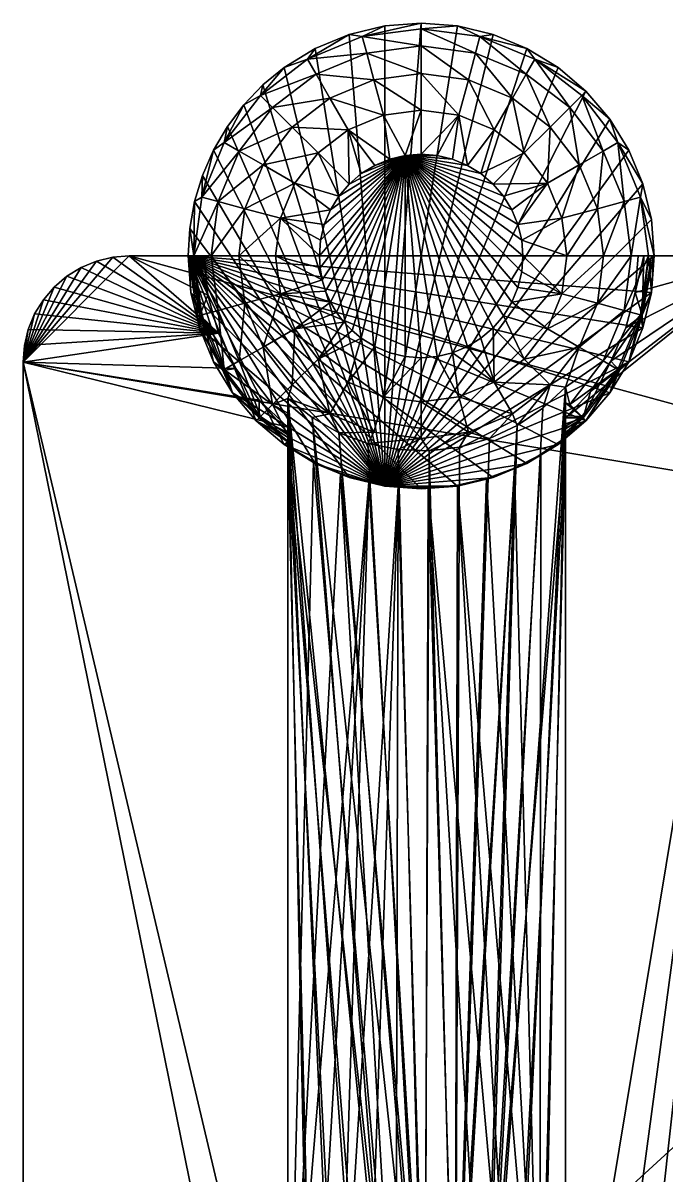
# Model space of a CAD drawing. Extents: x -608.134 to -607.969, y -306.889 to -306.672.
# Drawn here: x -608.0892 to -608.0287, y -306.7809 to -306.6724 of the extents above; entities that cross this region are included whole.
import ezdxf

# ---------------------------------------------------------------- set-up
doc = ezdxf.new("R2010")
doc.units = 0
doc.layers.add('FONE', color=251, linetype='CONTINUOUS')

# ---------------------------------------------------------------- blocks, each defined once
blk = doc.blocks.new('*X5')
at = {"layer": 'FONE'}
mesh = blk.add_polyface(dxfattribs=at)
corners = [(-608.07924, -306.84428, 0.05), (-608.05758, -306.84428, 0.05), (-608.06139, -306.84246, 0.05), (-608.07924, -306.69428, 0.05), (-608.07086, -306.70155, 0.05), (-608.07186, -306.69798, 0.05), (-608.0722, -306.69428, 0.05), (-608.08911, -306.70272, 0.05), (-608.08924, -306.70428, 0.05), (-608.08875, -306.70119, 0.05), (-608.08815, -306.69974, 0.05), (-608.08733, -306.6984, 0.05), (-608.08631, -306.69721, 0.05), (-608.08511, -306.69619, 0.05), (-608.08378, -306.69537, 0.05), (-608.08233, -306.69477, 0.05), (-608.0808, -306.6944, 0.05), (-608.08924, -306.83428, 0.05), (-608.07075, -306.8291, 0.05), (-608.07115, -306.82504, 0.05), (-608.07115, -306.82475, 0.05), (-608.07065, -306.82055, 0.05), (-608.0693, -306.81655, 0.05), (-608.06716, -306.81291, 0.05), (-608.06431, -306.7104, 0.05), (-608.06702, -306.70787, 0.05), (-608.06431, -306.80979, 0.05), (-608.06923, -306.70488, 0.05), (-608.06475, -306.8399, 0.05), (-608.0675, -306.8367, 0.05), (-608.08233, -306.84379, 0.05), (-608.0808, -306.84416, 0.05), (-608.08378, -306.84319, 0.05), (-608.08511, -306.84237, 0.05), (-608.08631, -306.84135, 0.05), (-608.08733, -306.84016, 0.05), (-608.08815, -306.83882, 0.05), (-608.06954, -306.833, 0.05), (-608.08911, -306.83584, 0.05), (-608.08875, -306.83737, 0.05)]
mesh.append_faces([[corners[k] for k in face] for face in [(37, 36, 0), (18, 17, 36)]], dxfattribs={"vtx0": -1, "vtx1": -1, "vtx2": -1})
mesh.append_faces([[corners[k] for k in face] for face in [(3, 4, 5), (17, 18, 19), (0, 2, 28)]], dxfattribs={"vtx0": -1, "vtx2": -1})
mesh.append_faces([[corners[k] for k in face] for face in [(7, 8, 4), (9, 7, 4), (10, 9, 4), (11, 10, 4), (12, 11, 4), (13, 12, 4), (14, 13, 4), (15, 14, 4), (16, 15, 4), (3, 16, 4), (19, 20, 17), (20, 21, 17), (21, 22, 17), (22, 23, 17), (8, 17, 23), (24, 25, 8), (26, 24, 8), (23, 26, 8), (25, 27, 8), (27, 4, 8), (28, 29, 0), (32, 30, 0), (33, 32, 0), (34, 33, 0), (35, 34, 0), (36, 35, 0), (29, 37, 0), (17, 38, 36), (37, 18, 36)]], dxfattribs={"vtx1": -1, "vtx2": -1})
mesh.append_faces([[corners[k] for k in face] for face in [(0, 1, 2), (5, 6, 3), (30, 31, 0), (38, 39, 36)]], dxfattribs={"vtx2": -1})
mesh = blk.add_polyface(dxfattribs=at)
corners = [(-608.08911, -306.70272, 0.05), (-608.08875, -306.70119, 0.05), (-608.08875, -306.70119), (-608.08911, -306.70272), (-608.08924, -306.70428), (-608.08924, -306.70428, 0.05), (-608.08815, -306.69974, 0.05), (-608.08815, -306.69974), (-608.08733, -306.6984, 0.05), (-608.08631, -306.69721, 0.05), (-608.08631, -306.69721), (-608.08733, -306.6984), (-608.08511, -306.69619, 0.05), (-608.08378, -306.69537, 0.05), (-608.08378, -306.69537), (-608.08511, -306.69619), (-608.08233, -306.69477, 0.05), (-608.08233, -306.69477), (-608.0808, -306.6944, 0.05), (-608.07924, -306.69428, 0.05), (-608.07924, -306.69428), (-608.0808, -306.6944)]
mesh.append_faces([[corners[k] for k in face] for face in [(0, 2, 3), (3, 5, 0), (2, 6, 7), (8, 10, 11), (11, 6, 8), (12, 14, 15), (15, 9, 12), (14, 16, 17), (18, 20, 21), (21, 16, 18)]], dxfattribs={"vtx0": -1})
mesh.append_faces([[corners[k] for k in face] for face in [(0, 1, 2), (3, 4, 5), (2, 1, 6), (8, 9, 10), (11, 7, 6), (12, 13, 14), (15, 10, 9), (14, 13, 16), (18, 19, 20), (21, 17, 16)]], dxfattribs={"vtx2": -1})
mesh = blk.add_polyface(dxfattribs=at)
corners = [(-608.07924, -306.84428), (-608.0808, -306.84416), (-608.08233, -306.84379), (-608.08378, -306.84319), (-608.08511, -306.84237), (-608.08631, -306.84135), (-608.08733, -306.84016), (-608.08815, -306.83882), (-608.08875, -306.83737), (-608.08911, -306.83584), (-608.08924, -306.83428), (-607.96924, -306.81428), (-607.99924, -306.84428), (-607.96961, -306.81897), (-607.97071, -306.82355), (-607.97251, -306.8279), (-607.97497, -306.83191), (-607.97802, -306.83549), (-607.9816, -306.83855), (-607.98562, -306.84101), (-607.98997, -306.84281), (-607.99454, -306.84391), (-608.08924, -306.70428), (-607.96924, -306.72428), (-607.99924, -306.69428), (-607.99454, -306.69465), (-607.98997, -306.69575), (-607.98562, -306.69755), (-607.9816, -306.70001), (-607.97802, -306.70307), (-607.97497, -306.70665), (-607.97251, -306.71066), (-607.97071, -306.71501), (-607.96961, -306.71959), (-608.07924, -306.69428), (-608.08911, -306.70272), (-608.08875, -306.70119), (-608.08815, -306.69974), (-608.08733, -306.6984), (-608.08631, -306.69721), (-608.08511, -306.69619), (-608.08378, -306.69537), (-608.08233, -306.69477), (-608.0808, -306.6944)]
mesh.append_faces([[corners[k] for k in face] for face in [(10, 11, 12), (23, 22, 34)]], dxfattribs={"vtx0": -1, "vtx1": -1, "vtx2": -1})
mesh.append_faces([[corners[k] for k in face] for face in [(0, 2, 3), (0, 3, 4), (0, 4, 5), (0, 5, 6), (0, 6, 7), (0, 7, 8), (0, 8, 9), (0, 9, 10), (10, 12, 0), (11, 14, 15), (11, 15, 16), (11, 16, 17), (11, 17, 18), (11, 18, 19), (11, 19, 20), (11, 20, 21), (11, 21, 12), (10, 23, 11), (24, 26, 27), (24, 27, 28), (24, 28, 29), (24, 29, 30), (24, 30, 31), (24, 31, 32), (24, 32, 33), (24, 33, 23), (23, 34, 24), (22, 36, 37), (22, 37, 38), (22, 38, 39), (22, 39, 40), (22, 40, 41), (22, 41, 42), (22, 42, 43), (22, 43, 34)]], dxfattribs={"vtx0": -1, "vtx2": -1})
mesh.append_faces([[corners[k] for k in face] for face in [(10, 22, 23)]], dxfattribs={"vtx1": -1, "vtx2": -1})
mesh.append_faces([[corners[k] for k in face] for face in [(0, 1, 2), (11, 13, 14), (24, 25, 26), (22, 35, 36)]], dxfattribs={"vtx2": -1})
mesh = blk.add_polyface(dxfattribs=at)
corners = [(-608.07924, -306.69428, 0.05), (-608.0722, -306.69428, 0.05), (-608.07274, -306.69428, 0.04845), (-608.07316, -306.69428, 0.04687), (-608.07347, -306.69428, 0.04526), (-608.07365, -306.69428, 0.04364), (-608.07371, -306.69428, 0.042), (-608.07924, -306.69428), (-608.02985, -306.69428, 0.042), (-607.99924, -306.69428), (-607.99924, -306.69428, 0.042), (-608.02991, -306.69428, 0.04364), (-608.01924, -306.69428, 0.05), (-608.0301, -306.69428, 0.04526), (-608.0304, -306.69428, 0.04687), (-608.03083, -306.69428, 0.04845), (-608.03137, -306.69428, 0.05)]
mesh.append_faces([[corners[k] for k in face] for face in [(8, 9, 7), (8, 10, 9), (11, 12, 10), (12, 11, 13)]], dxfattribs={"vtx0": -1, "vtx2": -1})
mesh.append_faces([[corners[k] for k in face] for face in [(2, 3, 0), (3, 4, 0), (4, 5, 0), (5, 6, 0), (7, 0, 6), (6, 8, 7), (8, 11, 10), (13, 14, 12), (14, 15, 12)]], dxfattribs={"vtx1": -1, "vtx2": -1})
mesh.append_faces([[corners[k] for k in face] for face in [(0, 1, 2), (15, 16, 12)]], dxfattribs={"vtx2": -1})
mesh = blk.add_polyface(dxfattribs=at)
corners = [(-608.07371, -306.69428, 0.042), (-608.07344, -306.69771, 0.042), (-608.07264, -306.70106, 0.042), (-608.07132, -306.70424, 0.042), (-608.06952, -306.70717, 0.042), (-608.06729, -306.70979, 0.042), (-608.06467, -306.71202, 0.042), (-608.06174, -306.71382, 0.042), (-608.05856, -306.71514, 0.042), (-608.05521, -306.71594, 0.042), (-608.05178, -306.71621, 0.042), (-608.04835, -306.71594, 0.042), (-608.04501, -306.71514, 0.042), (-608.04183, -306.71382, 0.042), (-608.03889, -306.71202, 0.042), (-608.03628, -306.70979, 0.042), (-608.03404, -306.70717, 0.042), (-608.03224, -306.70424, 0.042), (-608.03093, -306.70106, 0.042), (-608.03012, -306.69771, 0.042), (-608.02985, -306.69428, 0.042)]
mesh.append_faces([[corners[k] for k in face] for face in [(0, 19, 20)]], dxfattribs={"vtx0": -1})
mesh.append_faces([[corners[k] for k in face] for face in [(0, 2, 3), (0, 3, 4), (0, 4, 5), (0, 5, 6), (0, 6, 7), (0, 7, 8), (0, 8, 9), (0, 9, 10), (0, 10, 11), (0, 11, 12), (0, 12, 13), (0, 13, 14), (0, 14, 15), (0, 15, 16), (0, 16, 17), (0, 17, 18), (0, 18, 19)]], dxfattribs={"vtx0": -1, "vtx2": -1})
mesh.append_faces([[corners[k] for k in face] for face in [(0, 1, 2)]], dxfattribs={"vtx2": -1})
mesh = blk.add_polyface(dxfattribs=at)
corners = [(-608.07259, -306.69986, 0.04607), (-608.07264, -306.70106, 0.042), (-608.07344, -306.69771, 0.042), (-608.07365, -306.69428, 0.04364), (-608.07371, -306.69428, 0.042), (-608.07347, -306.69428, 0.04526), (-608.07316, -306.69428, 0.04687), (-608.07186, -306.69798, 0.05), (-608.07274, -306.69428, 0.04845), (-608.0722, -306.69428, 0.05), (-608.07086, -306.70155, 0.05), (-608.06923, -306.70488, 0.05), (-608.07044, -306.70505, 0.04607), (-608.07132, -306.70424, 0.042), (-608.06702, -306.70952, 0.04607), (-608.06702, -306.70787, 0.05), (-608.06729, -306.70979, 0.042), (-608.06952, -306.70717, 0.042), (-608.06431, -306.7104, 0.05), (-608.06431, -306.71092, 0.04886), (-608.06431, -306.71136, 0.04768), (-608.06431, -306.71171, 0.04647), (-608.06467, -306.71202, 0.042), (-608.06431, -306.71198, 0.04524), (-608.06431, -306.71217, 0.044), (-608.06192, -306.71362, 0.044), (-608.06174, -306.71382, 0.042), (-608.03821, -306.71139, 0.044), (-608.03628, -306.70979, 0.042), (-608.03889, -306.71202, 0.042), (-608.04183, -306.71382, 0.042), (-608.04051, -306.71298, 0.044), (-608.03821, -306.71119, 0.04525), (-608.03655, -306.70952, 0.04607), (-608.03821, -306.71091, 0.04648), (-608.03821, -306.71054, 0.04769), (-608.03821, -306.71008, 0.04886), (-608.03821, -306.70953, 0.05), (-608.03584, -306.70704, 0.05), (-608.03393, -306.70418, 0.05), (-608.03312, -306.70505, 0.04607), (-608.03224, -306.70424, 0.042), (-608.03404, -306.70717, 0.042), (-608.03097, -306.69986, 0.04607), (-608.03252, -306.70104, 0.05), (-608.03093, -306.70106, 0.042), (-608.03165, -306.69771, 0.05), (-608.03083, -306.69428, 0.04845), (-608.03137, -306.69428, 0.05), (-608.0304, -306.69428, 0.04687), (-608.0301, -306.69428, 0.04526), (-608.02991, -306.69428, 0.04364), (-608.03012, -306.69771, 0.042), (-608.02985, -306.69428, 0.042), (-608.04501, -306.71514, 0.042), (-608.04562, -306.71523, 0.044), (-608.04299, -306.71427, 0.044), (-608.04835, -306.71594, 0.042), (-608.04835, -306.71585, 0.044), (-608.05178, -306.71621, 0.042), (-608.05113, -306.71611, 0.044), (-608.05521, -306.71594, 0.042), (-608.05393, -306.71601, 0.044), (-608.05856, -306.71514, 0.042), (-608.05669, -306.71556, 0.044), (-608.05937, -306.71476, 0.044)]
mesh.append_faces([[corners[k] for k in face] for face in [(0, 1, 2), (3, 0, 2), (2, 4, 3), (3, 5, 0), (0, 5, 6), (7, 0, 6), (6, 8, 7), (8, 9, 7), (0, 7, 10), (11, 12, 0), (10, 11, 0), (14, 12, 11), (15, 14, 11), (14, 16, 17), (12, 14, 17), (17, 13, 12), (15, 18, 19), (14, 15, 19), (19, 20, 14), (20, 21, 14), (22, 21, 23), (23, 24, 22), (25, 26, 22), (24, 25, 22), (16, 14, 21), (22, 16, 21), (27, 28, 29), (30, 31, 27), (29, 30, 27), (32, 33, 28), (27, 32, 28), (32, 34, 33), (33, 34, 35), (35, 36, 33), (36, 37, 33), (33, 37, 38), (39, 40, 33), (38, 39, 33), (40, 41, 42), (28, 33, 40), (42, 28, 40), (43, 40, 39), (44, 43, 39), (43, 44, 46), (47, 43, 46), (46, 48, 47), (47, 49, 43), (49, 50, 43), (43, 50, 51), (52, 43, 51), (51, 53, 52), (52, 45, 43), (54, 55, 56), (30, 54, 56), (56, 31, 30), (55, 54, 57), (58, 55, 57), (59, 60, 58), (57, 59, 58), (60, 59, 61), (62, 60, 61), (63, 64, 62), (61, 63, 62), (26, 25, 65), (63, 26, 65), (65, 64, 63)]])
mesh.append_faces([[corners[k] for k in face] for face in [(13, 1, 12), (45, 41, 43)]], dxfattribs={"vtx1": -1})
mesh.append_faces([[corners[k] for k in face] for face in [(1, 0, 12), (41, 40, 43)]], dxfattribs={"vtx2": -1})
mesh = blk.add_polyface(dxfattribs=at)
corners = [(-608.01924, -306.69428, 0.05), (-608.03137, -306.69428, 0.05), (-608.03165, -306.69771, 0.05), (-608.03252, -306.70104, 0.05), (-608.03393, -306.70418, 0.05), (-608.03584, -306.70704, 0.05), (-608.03821, -306.80892, 0.05), (-608.03507, -306.81195, 0.05), (-608.03821, -306.70953, 0.05), (-608.03265, -306.81557, 0.05), (-608.03105, -306.81963, 0.05), (-608.01924, -306.84428, 0.05), (-608.03035, -306.82393, 0.05), (-608.03058, -306.82829, 0.05), (-608.03173, -306.83249, 0.05), (-608.03374, -306.83636, 0.05), (-608.03653, -306.83971, 0.05), (-608.03997, -306.84239, 0.05), (-608.0439, -306.84428, 0.05)]
mesh.append_faces([[corners[k] for k in face] for face in [(0, 7, 9), (10, 11, 0)]], dxfattribs={"vtx0": -1, "vtx2": -1})
mesh.append_faces([[corners[k] for k in face] for face in [(2, 3, 0), (3, 4, 0), (4, 5, 0), (6, 7, 0), (8, 6, 0), (5, 8, 0), (9, 10, 0), (10, 12, 11), (12, 13, 11), (13, 14, 11), (14, 15, 11), (15, 16, 11), (16, 17, 11)]], dxfattribs={"vtx1": -1, "vtx2": -1})
mesh.append_faces([[corners[k] for k in face] for face in [(0, 1, 2), (17, 18, 11)]], dxfattribs={"vtx2": -1})
mesh = blk.add_polyface(dxfattribs=at)
corners = [(-608.08924, -306.83428), (-608.08924, -306.83428, 0.05), (-608.08924, -306.70428, 0.05), (-608.08924, -306.70428)]
mesh.append_faces([[corners[k] for k in face] for face in [(3, 0, 2)]], dxfattribs={"vtx1": -1})
mesh.append_faces([[corners[k] for k in face] for face in [(0, 1, 2)]], dxfattribs={"vtx2": -1})
mesh = blk.add_polyface(dxfattribs=at)
corners = [(-608.03821, -306.8084, 0.04886), (-608.03821, -306.80892, 0.05), (-608.03821, -306.71119, 0.04525), (-608.03821, -306.80797, 0.04768), (-608.03821, -306.80761, 0.04647), (-608.03821, -306.80734, 0.04524), (-608.03821, -306.71139, 0.044), (-608.03821, -306.80716, 0.044), (-608.03821, -306.71091, 0.04648), (-608.03821, -306.71054, 0.04769), (-608.03821, -306.71008, 0.04886), (-608.03821, -306.70953, 0.05)]
mesh.append_faces([[corners[k] for k in face] for face in [(2, 3, 0), (2, 4, 3), (2, 5, 4), (2, 7, 5), (1, 8, 2), (1, 9, 8), (1, 10, 9)]], dxfattribs={"vtx0": -1, "vtx2": -1})
mesh.append_faces([[corners[k] for k in face] for face in [(0, 1, 2)]], dxfattribs={"vtx1": -1, "vtx2": -1})
mesh.append_faces([[corners[k] for k in face] for face in [(2, 6, 7), (1, 11, 10)]], dxfattribs={"vtx2": -1})
mesh = blk.add_polyface(dxfattribs=at)
corners = [(-608.06431, -306.71092, 0.04886), (-608.06431, -306.7104, 0.05), (-608.06431, -306.80813, 0.04525), (-608.06431, -306.71136, 0.04768), (-608.06431, -306.71171, 0.04647), (-608.06431, -306.71198, 0.04524), (-608.06431, -306.80794, 0.044), (-608.06431, -306.71217, 0.044), (-608.06431, -306.80841, 0.04648), (-608.06431, -306.80879, 0.04769), (-608.06431, -306.80925, 0.04886), (-608.06431, -306.80979, 0.05)]
mesh.append_faces([[corners[k] for k in face] for face in [(2, 3, 0), (2, 4, 3), (2, 5, 4), (2, 7, 5), (1, 8, 2), (1, 9, 8), (1, 10, 9)]], dxfattribs={"vtx0": -1, "vtx2": -1})
mesh.append_faces([[corners[k] for k in face] for face in [(0, 1, 2)]], dxfattribs={"vtx1": -1, "vtx2": -1})
mesh.append_faces([[corners[k] for k in face] for face in [(2, 6, 7), (1, 11, 10)]], dxfattribs={"vtx2": -1})
mesh = blk.add_polyface(dxfattribs=at)
corners = [(-608.0406, -306.8057, 0.044), (-608.03821, -306.80716, 0.044), (-608.03821, -306.71139, 0.044), (-608.04315, -306.80457, 0.044), (-608.04583, -306.80376, 0.044), (-608.04299, -306.71427, 0.044), (-608.04562, -306.71523, 0.044), (-608.04859, -306.80331, 0.044), (-608.04051, -306.71298, 0.044), (-608.05669, -306.71556, 0.044), (-608.05937, -306.71476, 0.044), (-608.05139, -306.80322, 0.044), (-608.05393, -306.71601, 0.044), (-608.05113, -306.71611, 0.044), (-608.04835, -306.71585, 0.044), (-608.06192, -306.71362, 0.044), (-608.06431, -306.71217, 0.044), (-608.05417, -306.80348, 0.044), (-608.0569, -306.80409, 0.044), (-608.05953, -306.80505, 0.044), (-608.06201, -306.80634, 0.044), (-608.06431, -306.80794, 0.044)]
mesh.append_faces([[corners[k] for k in face] for face in [(2, 3, 0), (2, 4, 3), (5, 7, 4), (4, 8, 5), (4, 2, 8), (11, 12, 9), (11, 13, 12), (7, 14, 13), (7, 6, 14), (17, 10, 15), (16, 18, 17), (16, 19, 18), (16, 20, 19)]], dxfattribs={"vtx0": -1, "vtx2": -1})
mesh.append_faces([[corners[k] for k in face] for face in [(5, 6, 7), (9, 10, 11), (11, 7, 13), (15, 16, 17), (17, 11, 10)]], dxfattribs={"vtx1": -1, "vtx2": -1})
mesh.append_faces([[corners[k] for k in face] for face in [(0, 1, 2), (16, 21, 20)]], dxfattribs={"vtx2": -1})
blk = doc.blocks.new('*X6')
at = {"layer": 'FONE'}
mesh = blk.add_polyface(dxfattribs=at)
corners = [(-608.04835, -306.71594, 0.05), (-608.05178, -306.71621, 0.05), (-608.05521, -306.71594, 0.05), (-608.04501, -306.71514, 0.05), (-608.04183, -306.71382, 0.05), (-608.03889, -306.71202, 0.05), (-608.03628, -306.70979, 0.05), (-608.03404, -306.70717, 0.05), (-608.03224, -306.70424, 0.05), (-608.03093, -306.70106, 0.05), (-608.03012, -306.69771, 0.05), (-608.02985, -306.69428, 0.05), (-608.03012, -306.69085, 0.05), (-608.03093, -306.6875, 0.05), (-608.03224, -306.68433, 0.05), (-608.03404, -306.68139, 0.05), (-608.03628, -306.67877, 0.05), (-608.03889, -306.67654, 0.05), (-608.04183, -306.67474, 0.05), (-608.04501, -306.67343, 0.05), (-608.04835, -306.67262, 0.05), (-608.05178, -306.67235, 0.05), (-608.05521, -306.67262, 0.05), (-608.05856, -306.67343, 0.05), (-608.06174, -306.67474, 0.05), (-608.06467, -306.67654, 0.05), (-608.06667, -306.67818, 0.05), (-608.06846, -306.68004, 0.05), (-608.07001, -306.6821, 0.05), (-608.07132, -306.68433, 0.05), (-608.07235, -306.68669, 0.05), (-608.0731, -306.68916, 0.05), (-608.07356, -306.6917, 0.05), (-608.07371, -306.69428, 0.05), (-608.07344, -306.69771, 0.05), (-608.07264, -306.70106, 0.05), (-608.07132, -306.70424, 0.05), (-608.06952, -306.70717, 0.05), (-608.06729, -306.70979, 0.05), (-608.06467, -306.71202, 0.05), (-608.06174, -306.71382, 0.05), (-608.05856, -306.71514, 0.05)]
mesh.append_faces([[corners[k] for k in face] for face in [(41, 40, 2)]], dxfattribs={"vtx1": -1})
mesh.append_faces([[corners[k] for k in face] for face in [(3, 0, 2), (4, 3, 2), (5, 4, 2), (6, 5, 2), (7, 6, 2), (8, 7, 2), (9, 8, 2), (10, 9, 2), (11, 10, 2), (12, 11, 2), (13, 12, 2), (14, 13, 2), (15, 14, 2), (16, 15, 2), (17, 16, 2), (18, 17, 2), (19, 18, 2), (20, 19, 2), (21, 20, 2), (22, 21, 2), (23, 22, 2), (24, 23, 2), (25, 24, 2), (26, 25, 2), (27, 26, 2), (28, 27, 2), (29, 28, 2), (30, 29, 2), (31, 30, 2), (32, 31, 2), (33, 32, 2), (34, 33, 2), (35, 34, 2), (36, 35, 2), (37, 36, 2), (38, 37, 2), (39, 38, 2), (40, 39, 2)]], dxfattribs={"vtx1": -1, "vtx2": -1})
mesh.append_faces([[corners[k] for k in face] for face in [(0, 1, 2)]], dxfattribs={"vtx2": -1})
mesh = blk.add_polyface(dxfattribs=at)
corners = [(-608.05178, -306.67451, 0.05949), (-608.05178, -306.6729, 0.05487), (-608.05732, -306.67363, 0.05487), (-608.0569, -306.67519, 0.05949), (-608.05521, -306.67262, 0.05), (-608.05856, -306.67343, 0.05), (-608.05178, -306.67235, 0.05), (-608.06247, -306.67576, 0.05487), (-608.06167, -306.67716, 0.05949), (-608.06174, -306.67474, 0.05), (-608.0669, -306.67916, 0.05487), (-608.06576, -306.6803, 0.05949), (-608.06467, -306.67654, 0.05), (-608.06667, -306.67818, 0.05), (-608.0703, -306.68359, 0.05487), (-608.0689, -306.6844, 0.05949), (-608.07001, -306.6821, 0.05), (-608.07132, -306.68433, 0.05), (-608.06846, -306.68004, 0.05), (-608.05178, -306.67711, 0.06364), (-608.05623, -306.6777, 0.06364), (-608.06037, -306.67941, 0.06364), (-608.06392, -306.68214, 0.06364), (-608.05178, -306.68056, 0.06711), (-608.05533, -306.68103, 0.06711), (-608.05864, -306.6824, 0.06711), (-608.06148, -306.68458, 0.06711), (-608.05328, -306.68482, 0.06973), (-608.05474, -306.68517, 0.06973)]
mesh.append_faces([[corners[k] for k in face] for face in [(4, 5, 2), (2, 1, 6), (2, 6, 4), (12, 13, 10), (12, 10, 7), (7, 9, 12), (16, 17, 14), (14, 10, 18), (14, 18, 16), (10, 13, 18), (27, 23, 24), (24, 28, 27)]])
mesh.append_faces([[corners[k] for k in face] for face in [(0, 2, 3), (3, 7, 8), (7, 5, 9), (8, 10, 11), (11, 14, 15), (19, 3, 20), (20, 8, 21), (21, 11, 22), (23, 20, 24), (24, 21, 25), (25, 22, 26)]], dxfattribs={"vtx0": -1})
mesh.append_faces([[corners[k] for k in face] for face in [(0, 1, 2), (3, 2, 7), (7, 2, 5), (8, 7, 10), (11, 10, 14), (19, 0, 3), (20, 3, 8), (21, 8, 11), (22, 11, 15), (23, 19, 20), (24, 20, 21), (25, 21, 22), (28, 24, 25)]], dxfattribs={"vtx2": -1})
mesh = blk.add_polyface(dxfattribs=at)
corners = [(-608.03466, -306.6844, 0.05949), (-608.03326, -306.68359, 0.05487), (-608.03666, -306.67916, 0.05487), (-608.0378, -306.6803, 0.05949), (-608.03404, -306.68139, 0.05), (-608.03628, -306.67877, 0.05), (-608.03224, -306.68433, 0.05), (-608.04109, -306.67576, 0.05487), (-608.0419, -306.67716, 0.05949), (-608.03889, -306.67654, 0.05), (-608.04183, -306.67474, 0.05), (-608.04625, -306.67363, 0.05487), (-608.04667, -306.67519, 0.05949), (-608.04501, -306.67343, 0.05), (-608.05178, -306.6729, 0.05487), (-608.05178, -306.67451, 0.05949), (-608.04835, -306.67262, 0.05), (-608.05178, -306.67235, 0.05), (-608.03691, -306.6857, 0.06364), (-608.03964, -306.68214, 0.06364), (-608.0432, -306.67941, 0.06364), (-608.04734, -306.6777, 0.06364), (-608.05178, -306.67711, 0.06364), (-608.04208, -306.68458, 0.06711), (-608.04492, -306.6824, 0.06711), (-608.04823, -306.68103, 0.06711), (-608.05178, -306.68056, 0.06711), (-608.04743, -306.68575, 0.06973), (-608.05178, -306.6847, 0.06973), (-608.05328, -306.68482, 0.06973)]
mesh.append_faces([[corners[k] for k in face] for face in [(4, 5, 2), (4, 2, 1), (1, 6, 4), (9, 10, 7), (7, 2, 5), (7, 5, 9), (16, 17, 14), (16, 14, 11), (11, 13, 16), (25, 26, 28), (29, 28, 26)]])
mesh.append_faces([[corners[k] for k in face] for face in [(0, 2, 3), (3, 7, 8), (8, 11, 12), (11, 10, 13), (12, 14, 15), (18, 3, 19), (19, 8, 20), (20, 12, 21), (21, 15, 22), (23, 20, 24), (24, 21, 25), (25, 22, 26)]], dxfattribs={"vtx0": -1})
mesh.append_faces([[corners[k] for k in face] for face in [(0, 1, 2), (3, 2, 7), (8, 7, 11), (11, 7, 10), (12, 11, 14), (18, 0, 3), (19, 3, 8), (20, 8, 12), (21, 12, 15), (23, 19, 20), (24, 20, 21), (25, 21, 22), (27, 24, 25)]], dxfattribs={"vtx2": -1})
mesh = blk.add_polyface(dxfattribs=at)
corners = [(-608.03012, -306.69771, 0.05), (-608.02985, -306.69428, 0.05), (-608.0304, -306.69428, 0.05487), (-608.03201, -306.69428, 0.05949), (-608.03113, -306.68875, 0.05487), (-608.03269, -306.68916, 0.05949), (-608.03012, -306.69085, 0.05), (-608.03093, -306.6875, 0.05), (-608.03326, -306.68359, 0.05487), (-608.03466, -306.6844, 0.05949), (-608.03224, -306.68433, 0.05), (-608.03461, -306.69428, 0.06364), (-608.0352, -306.68984, 0.06364), (-608.03691, -306.6857, 0.06364), (-608.03853, -306.69783, 0.06711), (-608.03807, -306.69428, 0.06711), (-608.03853, -306.69073, 0.06711), (-608.0399, -306.68742, 0.06711), (-608.03964, -306.68214, 0.06364), (-608.04208, -306.68458, 0.06711), (-608.0422, -306.69428, 0.06973), (-608.04232, -306.69278, 0.06973), (-608.04267, -306.69132, 0.06973), (-608.04325, -306.68993, 0.06973), (-608.04403, -306.68865, 0.06973), (-608.04501, -306.68751, 0.06973), (-608.04615, -306.68653, 0.06973), (-608.04492, -306.6824, 0.06711), (-608.04743, -306.68575, 0.06973), (-608.04823, -306.68103, 0.06711), (-608.04882, -306.68517, 0.06973), (-608.05028, -306.68482, 0.06973), (-608.05178, -306.6847, 0.06973)]
mesh.append_faces([[corners[k] for k in face] for face in [(0, 1, 2), (6, 7, 4), (4, 2, 1), (4, 1, 6), (14, 15, 20), (21, 20, 15), (21, 15, 16), (16, 22, 21), (24, 23, 17), (17, 19, 25), (17, 25, 24), (26, 25, 19), (26, 19, 27), (27, 28, 26), (31, 30, 29), (29, 32, 31)]])
mesh.append_faces([[corners[k] for k in face] for face in [(3, 4, 5), (5, 8, 9), (8, 7, 10), (11, 5, 12), (12, 9, 13), (14, 11, 15), (15, 12, 16), (16, 13, 17), (17, 18, 19), (22, 17, 23), (28, 29, 30)]], dxfattribs={"vtx0": -1})
mesh.append_faces([[corners[k] for k in face] for face in [(3, 2, 4), (5, 4, 8), (8, 4, 7), (11, 3, 5), (12, 5, 9), (15, 11, 12), (16, 12, 13), (17, 13, 18), (22, 16, 17)]], dxfattribs={"vtx2": -1})
mesh = blk.add_polyface(dxfattribs=at)
corners = [(-608.0689, -306.6844, 0.05949), (-608.0703, -306.68359, 0.05487), (-608.07243, -306.68875, 0.05487), (-608.07088, -306.68916, 0.05949), (-608.07235, -306.68669, 0.05), (-608.0731, -306.68916, 0.05), (-608.07132, -306.68433, 0.05), (-608.07316, -306.69428, 0.05487), (-608.07155, -306.69428, 0.05949), (-608.07356, -306.6917, 0.05), (-608.07371, -306.69428, 0.05), (-608.06392, -306.68214, 0.06364), (-608.06665, -306.6857, 0.06364), (-608.06837, -306.68984, 0.06364), (-608.06895, -306.69428, 0.06364), (-608.06503, -306.69783, 0.06711), (-608.0655, -306.69428, 0.06711), (-608.06148, -306.68458, 0.06711), (-608.06366, -306.68742, 0.06711), (-608.06503, -306.69073, 0.06711), (-608.06129, -306.69541, 0.06973), (-608.06136, -306.69428, 0.06973), (-608.06109, -306.69652, 0.06973), (-608.05474, -306.68517, 0.06973), (-608.05864, -306.6824, 0.06711), (-608.05613, -306.68575, 0.06973), (-608.05741, -306.68653, 0.06973), (-608.05855, -306.68751, 0.06973), (-608.05953, -306.68865, 0.06973), (-608.06032, -306.68993, 0.06973), (-608.06089, -306.69132, 0.06973), (-608.06124, -306.69278, 0.06973), (-608.06136, -306.69428, 0.06973)]
mesh.append_faces([[corners[k] for k in face] for face in [(4, 5, 2), (2, 1, 6), (2, 6, 4), (9, 10, 7), (7, 2, 5), (7, 5, 9), (20, 21, 16), (16, 22, 20), (26, 25, 24), (24, 17, 27), (24, 27, 26), (28, 27, 17), (28, 17, 18), (18, 29, 28), (31, 30, 19), (19, 16, 32), (19, 32, 31)]])
mesh.append_faces([[corners[k] for k in face] for face in [(0, 2, 3), (3, 7, 8), (11, 0, 12), (12, 3, 13), (13, 8, 14), (14, 15, 16), (17, 12, 18), (18, 13, 19), (19, 14, 16), (23, 24, 25), (29, 19, 30)]], dxfattribs={"vtx0": -1})
mesh.append_faces([[corners[k] for k in face] for face in [(0, 1, 2), (3, 2, 7), (12, 0, 3), (13, 3, 8), (17, 11, 12), (18, 12, 13), (19, 13, 14), (29, 18, 19)]], dxfattribs={"vtx2": -1})
mesh = blk.add_polyface(dxfattribs=at)
corners = [(-608.05328, -306.68482, 0.06973), (-608.05474, -306.68517, 0.06973), (-608.05613, -306.68575, 0.06973), (-608.05741, -306.68653, 0.06973), (-608.05855, -306.68751, 0.06973), (-608.05953, -306.68865, 0.06973), (-608.06032, -306.68993, 0.06973), (-608.06089, -306.69132, 0.06973), (-608.06124, -306.69278, 0.06973), (-608.06136, -306.69428, 0.06973), (-608.06129, -306.69541, 0.06973), (-608.06109, -306.69652, 0.06973), (-608.06077, -306.6976, 0.06973), (-608.06032, -306.69863, 0.06973), (-608.05975, -306.6996, 0.06973), (-608.05906, -306.7005, 0.06973), (-608.05828, -306.70131, 0.06973), (-608.05741, -306.70203, 0.06973), (-608.05613, -306.70281, 0.06973), (-608.05474, -306.70339, 0.06973), (-608.05328, -306.70374, 0.06973), (-608.05178, -306.70386, 0.06973), (-608.05028, -306.70374, 0.06973), (-608.04882, -306.70339, 0.06973), (-608.04743, -306.70281, 0.06973), (-608.04615, -306.70203, 0.06973), (-608.04501, -306.70105, 0.06973), (-608.04403, -306.69991, 0.06973), (-608.04325, -306.69863, 0.06973), (-608.04267, -306.69724, 0.06973), (-608.04232, -306.69578, 0.06973), (-608.0422, -306.69428, 0.06973), (-608.04232, -306.69278, 0.06973), (-608.04267, -306.69132, 0.06973), (-608.04325, -306.68993, 0.06973), (-608.04403, -306.68865, 0.06973), (-608.04501, -306.68751, 0.06973), (-608.04615, -306.68653, 0.06973), (-608.04743, -306.68575, 0.06973), (-608.04882, -306.68517, 0.06973), (-608.05028, -306.68482, 0.06973), (-608.05178, -306.6847, 0.06973)]
mesh.append_faces([[corners[k] for k in face] for face in [(0, 40, 41)]], dxfattribs={"vtx0": -1})
mesh.append_faces([[corners[k] for k in face] for face in [(0, 2, 3), (0, 3, 4), (0, 4, 5), (0, 5, 6), (0, 6, 7), (0, 7, 8), (0, 8, 9), (0, 9, 10), (0, 10, 11), (0, 11, 12), (0, 12, 13), (0, 13, 14), (0, 14, 15), (0, 15, 16), (0, 16, 17), (0, 17, 18), (0, 18, 19), (0, 19, 20), (0, 20, 21), (0, 21, 22), (0, 22, 23), (0, 23, 24), (0, 24, 25), (0, 25, 26), (0, 26, 27), (0, 27, 28), (0, 28, 29), (0, 29, 30), (0, 30, 31), (0, 31, 32), (0, 32, 33), (0, 33, 34), (0, 34, 35), (0, 35, 36), (0, 36, 37), (0, 37, 38), (0, 38, 39), (0, 39, 40)]], dxfattribs={"vtx0": -1, "vtx2": -1})
mesh.append_faces([[corners[k] for k in face] for face in [(0, 1, 2)]], dxfattribs={"vtx2": -1})
mesh = blk.add_polyface(dxfattribs=at)
corners = [(-608.07344, -306.69771, 0.05), (-608.07264, -306.70106, 0.05), (-608.07243, -306.69981, 0.05487), (-608.07316, -306.69428, 0.05487), (-608.07371, -306.69428, 0.05), (-608.07088, -306.6994, 0.05949), (-608.07155, -306.69428, 0.05949), (-608.0703, -306.70497, 0.05487), (-608.0689, -306.70416, 0.05949), (-608.07132, -306.70424, 0.05), (-608.0669, -306.7094, 0.05487), (-608.06576, -306.70826, 0.05949), (-608.06952, -306.70717, 0.05), (-608.06729, -306.70979, 0.05), (-608.06431, -306.71113, 0.05632), (-608.06431, -306.71022, 0.05835), (-608.06431, -306.70907, 0.06025), (-608.06431, -306.71178, 0.05419), (-608.06431, -306.71217, 0.052), (-608.06467, -306.71202, 0.05), (-608.06192, -306.71362, 0.052), (-608.06837, -306.69872, 0.06364), (-608.06895, -306.69428, 0.06364), (-608.06665, -306.70287, 0.06364), (-608.06392, -306.70642, 0.06364), (-608.06431, -306.70769, 0.062), (-608.06503, -306.69783, 0.06711), (-608.06366, -306.70114, 0.06711), (-608.06148, -306.70398, 0.06711), (-608.0655, -306.69428, 0.06711), (-608.06109, -306.69652, 0.06973)]
mesh.append_faces([[corners[k] for k in face] for face in [(0, 1, 2), (2, 3, 4), (2, 4, 0), (12, 13, 10), (12, 10, 7), (7, 9, 12), (14, 15, 16), (14, 16, 11), (14, 11, 10), (10, 17, 14), (18, 17, 19), (19, 20, 18), (17, 10, 13), (17, 13, 19), (25, 24, 11), (11, 16, 25), (29, 26, 30)]])
mesh.append_faces([[corners[k] for k in face] for face in [(3, 5, 6), (5, 7, 8), (7, 1, 9), (8, 10, 11), (6, 21, 22), (21, 8, 23), (23, 11, 24), (26, 23, 27), (27, 24, 28)]], dxfattribs={"vtx0": -1})
mesh.append_faces([[corners[k] for k in face] for face in [(3, 2, 5), (5, 2, 7), (7, 2, 1), (8, 7, 10), (6, 5, 21), (21, 5, 8), (23, 8, 11), (22, 21, 26), (26, 21, 23), (27, 23, 24)]], dxfattribs={"vtx2": -1})
mesh = blk.add_polyface(dxfattribs=at)
corners = [(-608.05394, -306.71251, 0.062), (-608.05104, -306.71262, 0.062), (-608.05178, -306.71145, 0.06364), (-608.05178, -306.708, 0.06711), (-608.04734, -306.71087, 0.06364), (-608.04823, -306.70753, 0.06711), (-608.04816, -306.71227, 0.062), (-608.0432, -306.70915, 0.06364), (-608.04492, -306.70616, 0.06711), (-608.04536, -306.71147, 0.062), (-608.04273, -306.71025, 0.062), (-608.03964, -306.70642, 0.06364), (-608.04208, -306.70398, 0.06711), (-608.04033, -306.70862, 0.062), (-608.05028, -306.70374, 0.06973), (-608.05178, -306.70386, 0.06973), (-608.04882, -306.70339, 0.06973), (-608.04743, -306.70281, 0.06973), (-608.04615, -306.70203, 0.06973), (-608.04501, -306.70105, 0.06973), (-608.04403, -306.69991, 0.06973), (-608.0399, -306.70114, 0.06711), (-608.04325, -306.69863, 0.06973), (-608.03853, -306.69783, 0.06711), (-608.04267, -306.69724, 0.06973), (-608.04232, -306.69578, 0.06973), (-608.0422, -306.69428, 0.06973), (-608.04299, -306.71427, 0.052), (-608.04562, -306.71523, 0.052), (-608.04501, -306.71514, 0.05), (-608.04183, -306.71382, 0.05), (-608.04051, -306.71298, 0.052), (-608.04835, -306.71585, 0.052), (-608.05113, -306.71611, 0.052), (-608.05178, -306.71621, 0.05), (-608.04835, -306.71594, 0.05)]
mesh.append_faces([[corners[k] for k in face] for face in [(0, 1, 2), (4, 2, 1), (4, 1, 6), (9, 10, 7), (9, 7, 4), (4, 6, 9), (11, 7, 10), (11, 10, 13), (14, 15, 3), (14, 3, 5), (5, 16, 14), (18, 17, 8), (8, 12, 19), (8, 19, 18), (20, 19, 12), (20, 12, 21), (21, 22, 20), (25, 24, 23), (23, 26, 25), (27, 28, 29), (27, 29, 30), (30, 31, 27), (32, 33, 34), (32, 34, 35), (35, 29, 28), (35, 28, 32)]])
mesh.append_faces([[corners[k] for k in face] for face in [(3, 4, 5), (5, 7, 8), (8, 11, 12), (16, 8, 17), (22, 23, 24)]], dxfattribs={"vtx0": -1})
mesh.append_faces([[corners[k] for k in face] for face in [(3, 2, 4), (5, 4, 7), (8, 7, 11), (16, 5, 8), (22, 21, 23)]], dxfattribs={"vtx2": -1})
mesh = blk.add_polyface(dxfattribs=at)
corners = [(-608.03821, -306.71139, 0.052), (-608.04051, -306.71298, 0.052), (-608.04183, -306.71382, 0.05), (-608.03889, -306.71202, 0.05), (-608.03628, -306.70979, 0.05), (-608.03666, -306.7094, 0.05487), (-608.03821, -306.71098, 0.05422), (-608.03821, -306.71029, 0.05636), (-608.0378, -306.70826, 0.05949), (-608.03821, -306.7081, 0.06028), (-608.03821, -306.70932, 0.05839), (-608.03326, -306.70497, 0.05487), (-608.03466, -306.70416, 0.05949), (-608.03404, -306.70717, 0.05), (-608.03224, -306.70424, 0.05), (-608.03113, -306.69981, 0.05487), (-608.03269, -306.6994, 0.05949), (-608.03093, -306.70106, 0.05), (-608.0304, -306.69428, 0.05487), (-608.03201, -306.69428, 0.05949), (-608.03012, -306.69771, 0.05), (-608.03821, -306.70664, 0.062), (-608.03691, -306.70287, 0.06364), (-608.03964, -306.70642, 0.06364), (-608.0352, -306.69872, 0.06364), (-608.03461, -306.69428, 0.06364), (-608.04033, -306.70862, 0.062), (-608.04208, -306.70398, 0.06711), (-608.0399, -306.70114, 0.06711), (-608.03853, -306.69783, 0.06711)]
mesh.append_faces([[corners[k] for k in face] for face in [(0, 1, 2), (0, 2, 3), (0, 3, 4), (4, 5, 6), (4, 6, 0), (7, 6, 5), (5, 8, 9), (5, 9, 10), (5, 10, 7), (13, 14, 11), (11, 5, 4), (11, 4, 13), (20, 18, 15), (15, 17, 20), (21, 9, 8), (21, 8, 12), (21, 12, 22), (22, 23, 21), (26, 21, 23)]])
mesh.append_faces([[corners[k] for k in face] for face in [(8, 11, 12), (12, 15, 16), (15, 14, 17), (16, 18, 19), (22, 16, 24), (24, 19, 25), (27, 22, 28), (28, 24, 29)]], dxfattribs={"vtx0": -1})
mesh.append_faces([[corners[k] for k in face] for face in [(8, 5, 11), (12, 11, 15), (15, 11, 14), (16, 15, 18), (22, 12, 16), (24, 16, 19), (27, 23, 22), (28, 22, 24), (29, 24, 25)]], dxfattribs={"vtx2": -1})
mesh = blk.add_polyface(dxfattribs=at)
corners = [(-608.06467, -306.71202, 0.05), (-608.06174, -306.71382, 0.05), (-608.06192, -306.71362, 0.052), (-608.06431, -306.70769, 0.062), (-608.06204, -306.7095, 0.062), (-608.06037, -306.70915, 0.06364), (-608.06392, -306.70642, 0.06364), (-608.06148, -306.70398, 0.06711), (-608.05864, -306.70616, 0.06711), (-608.05623, -306.71087, 0.06364), (-608.05533, -306.70753, 0.06711), (-608.05951, -306.71093, 0.062), (-608.05679, -306.71194, 0.062), (-608.05178, -306.71145, 0.06364), (-608.05178, -306.708, 0.06711), (-608.05394, -306.71251, 0.062), (-608.06077, -306.6976, 0.06973), (-608.06109, -306.69652, 0.06973), (-608.06503, -306.69783, 0.06711), (-608.06366, -306.70114, 0.06711), (-608.06032, -306.69863, 0.06973), (-608.05975, -306.6996, 0.06973), (-608.05906, -306.7005, 0.06973), (-608.05828, -306.70131, 0.06973), (-608.05741, -306.70203, 0.06973), (-608.05613, -306.70281, 0.06973), (-608.05474, -306.70339, 0.06973), (-608.05328, -306.70374, 0.06973), (-608.05178, -306.70386, 0.06973), (-608.05393, -306.71601, 0.052), (-608.05669, -306.71556, 0.052), (-608.05856, -306.71514, 0.05), (-608.05521, -306.71594, 0.05), (-608.05178, -306.71621, 0.05), (-608.05113, -306.71611, 0.052), (-608.05937, -306.71476, 0.052)]
mesh.append_faces([[corners[k] for k in face] for face in [(0, 1, 2), (3, 4, 5), (3, 5, 6), (11, 12, 9), (11, 9, 5), (5, 4, 11), (13, 9, 12), (13, 12, 15), (16, 17, 18), (18, 19, 20), (18, 20, 16), (21, 20, 19), (19, 7, 22), (19, 22, 21), (7, 23, 22), (24, 23, 7), (24, 7, 8), (8, 25, 24), (27, 26, 10), (10, 14, 28), (10, 28, 27), (29, 30, 31), (29, 31, 32), (32, 33, 34), (32, 34, 29), (35, 2, 1), (35, 1, 31), (31, 30, 35)]])
mesh.append_faces([[corners[k] for k in face] for face in [(7, 5, 8), (8, 9, 10), (10, 13, 14), (25, 10, 26)]], dxfattribs={"vtx0": -1})
mesh.append_faces([[corners[k] for k in face] for face in [(7, 6, 5), (8, 5, 9), (10, 9, 13), (25, 8, 10)]], dxfattribs={"vtx2": -1})
mesh = blk.add_polyface(dxfattribs=at)
corners = [(-608.04048, -306.80982, 0.062), (-608.03821, -306.81163, 0.062), (-608.03821, -306.70664, 0.062), (-608.04301, -306.8084, 0.062), (-608.04573, -306.80739, 0.062), (-608.04273, -306.71025, 0.062), (-608.04536, -306.71147, 0.062), (-608.04858, -306.80682, 0.062), (-608.04033, -306.70862, 0.062), (-608.05951, -306.71093, 0.062), (-608.06204, -306.7095, 0.062), (-608.05148, -306.80671, 0.062), (-608.05679, -306.71194, 0.062), (-608.05394, -306.71251, 0.062), (-608.05104, -306.71262, 0.062), (-608.04816, -306.71227, 0.062), (-608.06431, -306.70769, 0.062), (-608.05436, -306.80705, 0.062), (-608.05716, -306.80785, 0.062), (-608.05979, -306.80908, 0.062), (-608.06219, -306.8107, 0.062), (-608.06431, -306.81269, 0.062)]
mesh.append_faces([[corners[k] for k in face] for face in [(2, 3, 0), (2, 4, 3), (5, 7, 4), (4, 8, 5), (4, 2, 8), (11, 12, 9), (11, 13, 12), (11, 14, 13), (7, 15, 14), (7, 6, 15), (10, 17, 11), (16, 18, 17), (16, 19, 18), (16, 20, 19)]], dxfattribs={"vtx0": -1, "vtx2": -1})
mesh.append_faces([[corners[k] for k in face] for face in [(5, 6, 7), (9, 10, 11), (11, 7, 14), (10, 16, 17)]], dxfattribs={"vtx1": -1, "vtx2": -1})
mesh.append_faces([[corners[k] for k in face] for face in [(0, 1, 2), (16, 21, 20)]], dxfattribs={"vtx2": -1})
mesh = blk.add_polyface(dxfattribs=at)
corners = [(-608.03821, -306.70664, 0.062), (-608.03821, -306.81163, 0.062), (-608.03821, -306.81025, 0.06025), (-608.03821, -306.71098, 0.05422), (-608.03821, -306.8091, 0.05835), (-608.03821, -306.80819, 0.05632), (-608.03821, -306.80754, 0.05419), (-608.03821, -306.80716, 0.052), (-608.03821, -306.71139, 0.052), (-608.03821, -306.71029, 0.05636), (-608.03821, -306.70932, 0.05839), (-608.03821, -306.7081, 0.06028)]
mesh.append_faces([[corners[k] for k in face] for face in [(3, 2, 4)]], dxfattribs={"vtx0": -1, "vtx2": -1})
mesh.append_faces([[corners[k] for k in face] for face in [(4, 5, 3), (5, 6, 3), (6, 7, 3), (3, 9, 2), (9, 10, 2), (10, 11, 2), (11, 0, 2)]], dxfattribs={"vtx1": -1, "vtx2": -1})
mesh.append_faces([[corners[k] for k in face] for face in [(0, 1, 2), (7, 8, 3)]], dxfattribs={"vtx2": -1})
mesh = blk.add_polyface(dxfattribs=at)
corners = [(-608.06431, -306.80834, 0.05422), (-608.06431, -306.70769, 0.062), (-608.06431, -306.70907, 0.06025), (-608.06431, -306.71022, 0.05835), (-608.06431, -306.71113, 0.05632), (-608.06431, -306.71178, 0.05419), (-608.06431, -306.71217, 0.052), (-608.06431, -306.80794, 0.052), (-608.06431, -306.80904, 0.05636), (-608.06431, -306.81, 0.05839), (-608.06431, -306.81123, 0.06028), (-608.06431, -306.81269, 0.062)]
mesh.append_faces([[corners[k] for k in face] for face in [(0, 1, 2), (1, 0, 8)]], dxfattribs={"vtx0": -1, "vtx2": -1})
mesh.append_faces([[corners[k] for k in face] for face in [(2, 3, 0), (3, 4, 0), (4, 5, 0), (5, 6, 0), (8, 9, 1), (9, 10, 1)]], dxfattribs={"vtx1": -1, "vtx2": -1})
mesh.append_faces([[corners[k] for k in face] for face in [(6, 7, 0), (10, 11, 1)]], dxfattribs={"vtx2": -1})
mesh = blk.add_polyface(dxfattribs=at)
corners = [(-608.03821, -306.71139, 0.052), (-608.03821, -306.80716, 0.052), (-608.0406, -306.8057, 0.052), (-608.06431, -306.80794, 0.052), (-608.06431, -306.71217, 0.052), (-608.06192, -306.71362, 0.052), (-608.05937, -306.71476, 0.052), (-608.05669, -306.71556, 0.052), (-608.05393, -306.71601, 0.052), (-608.0569, -306.80409, 0.052), (-608.05953, -306.80505, 0.052), (-608.06201, -306.80634, 0.052), (-608.05113, -306.71611, 0.052), (-608.04315, -306.80457, 0.052), (-608.04583, -306.80376, 0.052), (-608.04859, -306.80331, 0.052), (-608.05139, -306.80322, 0.052), (-608.05417, -306.80348, 0.052), (-608.04835, -306.71585, 0.052), (-608.04562, -306.71523, 0.052), (-608.04299, -306.71427, 0.052), (-608.04051, -306.71298, 0.052)]
mesh.append_faces([[corners[k] for k in face] for face in [(8, 9, 10), (12, 13, 14), (16, 8, 12), (18, 2, 13)]], dxfattribs={"vtx0": -1, "vtx2": -1})
mesh.append_faces([[corners[k] for k in face] for face in [(5, 6, 3), (6, 7, 3), (7, 8, 10), (10, 11, 7), (11, 3, 7), (14, 15, 12), (15, 16, 12), (16, 17, 8), (17, 9, 8), (12, 18, 13), (18, 19, 2), (19, 20, 2), (20, 21, 2), (21, 0, 2)]], dxfattribs={"vtx1": -1, "vtx2": -1})
mesh.append_faces([[corners[k] for k in face] for face in [(0, 1, 2), (3, 4, 5)]], dxfattribs={"vtx2": -1})

msp = doc.modelspace()

# ---------------------------------------------------------------- block references
at = {"layer": 'FONE'}
for name in ['*X6', '*X5']:
    msp.add_blockref(name, (0, 0), dxfattribs=at)

doc.saveas('drawing.dxf')
